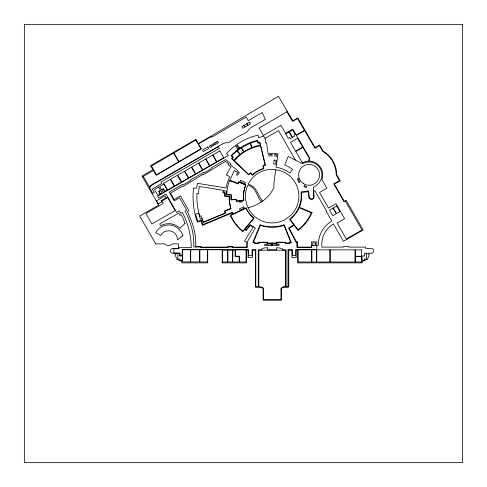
<?xml version="1.0" encoding="UTF-8"?>
<svg xmlns="http://www.w3.org/2000/svg" width="487" height="487" viewBox="0 0 487 487"><rect width="100%" height="100%" fill="white"/><g stroke="black" fill="none" stroke-linecap="round" stroke-linejoin="round"><path stroke-width="0.73" d="M275.648 169.835L273.785 184.305L274.023 187.057C269.774 197.637 259.084 205.124 248.139 207.712M203.499 174.693L225.493 161.355L228.793 163.973L228.214 164.703L230.984 166.901L226.272 174.863L229.675 176.592L226.966 183.8L226.023 187.964L197.558 183.337L196.559 188.134L193.43 188.134C192.383 199.554 193.418 211.267 197.381 222.078L200.924 220.958L202.452 225.402L232.427 212.813L232.944 214.03L230.205 215.327L231.1 217.117A47.44 47.44 0 0 0 241.296 230.339L242.8 231.66L244.687 229.438L246.136 230.595L250.397 225.238A16.248 16.248 0 0 0 253.191 227.076L244.553 241.047L246.757 242.276L246.757 247.11L232.926 247.11L232.926 246.525L227.466 246.525L227.466 247.11L201.088 247.11L201.088 246.525L195.737 246.525A75.814 75.814 0 0 0 195.348 236.968L195.257 235.848A63.827 63.827 0 0 0 191.866 222.2L187.398 211.449L188.95 210.749L180.409 195.865L174.255 199.658L170.48 193.138L182.095 186.411L182.552 186.807L203.219 174.206L203.645 174.608M151.524 166.037L173.603 153.095L178.699 161.794L156.528 174.784L151.481 165.957M142.502 176.897L153.429 170.499L156.242 175.302L201.46 148.815L198.586 143.915L211.401 136.409L211.839 137.151L246.197 117.026L248.315 120.648L262.213 112.509L265.385 119.37L250.482 127.874L246.197 132.628L237.924 136.744L228.927 142.429L224.647 143.032L222.285 144.091L152.078 184.573L150.081 186.137L149.698 187.331L143.312 176.428M265.08 138.284L263.382 135.983L258.634 137.839L258.037 135.106L252.077 136.786A60.735 60.735 0 0 0 230.85 149.223L226.473 153.6L228.5 155.402L157.678 196.097L158.817 198.081L166.006 193.948L176.647 212.435L179.319 210.895L180.707 213.306L182.321 212.381A77.056 77.056 0 0 1 191.275 247.658L179.064 247.658L179.064 248.674L173.859 248.674L173.859 253.015L180.056 253.015L180.056 255.73L182.235 255.73L182.235 249.557L248.632 249.557L248.632 255.505L252.041 255.505L252.041 249.557L255.791 249.557L255.791 286.91L258.268 286.91L258.268 249.874L261.787 249.874L261.787 248.747A14.062 14.062 0 0 1 267.698 247.725L267.698 249.874L276.592 249.874L276.592 247.725A18.488 18.488 0 0 1 282.411 248.747L282.411 249.874L286.1 249.874L286.1 286.91L288 286.91L288 249.484L292.322 249.484L292.322 255.505L295.731 255.505L295.731 249.484L316.842 249.484L316.842 245.551L311.759 245.551L311.759 247.451L296.875 247.451L296.875 242.508L296.266 242.508L288.621 228.099L289.406 227.648A46.405 46.405 0 0 0 293.704 224.836L289.509 219.32A29.317 29.317 0 0 0 300.948 191.921L308.655 190.928L309.336 197.813A2.411 2.411 0 0 0 313.573 197.673L313.348 187.331L314.876 186.29A12.851 12.851 0 0 0 320.568 169.038A12.851 12.851 0 0 0 303.31 163.346L302.378 163.735L288.249 156.4L284.7 164.929A32.477 32.477 0 0 1 292.632 169.482L289.856 173.013A30.48 30.48 0 0 0 276.099 167.224L278.01 153.74A46.91 46.91 0 0 0 267.978 153.429L266.645 142.807L265.659 142.935L265.08 138.284L278.546 130.583L295.335 159.943M155.645 243.859L164.582 243.859A5.588 5.588 0 0 0 172.489 243.859L178.534 243.859L178.534 248.437L172.489 248.437A2.411 2.411 0 0 0 172.428 253.21L176.592 253.21L176.592 253.94L175.235 253.94A6.83 6.83 0 0 0 176.818 258.323L176.818 259.449L177.615 259.449A8.09 8.09 0 0 0 181.675 261.099L181.675 262.87L207.718 262.87L207.718 249.74L222.169 249.74L222.169 262.87L246.55 262.87L246.55 250.269L248.127 250.269L248.127 257.544L252.382 257.544L252.382 250.269L255.468 250.269L255.468 287.056L260.442 287.056A15.237 15.237 0 0 0 263.102 288.401L263.102 300.12L281.37 300.12L281.37 288.401A11.53 11.53 0 0 0 283.872 287.056L288.767 287.056L288.767 250.269L291.92 250.269L291.92 257.544L296.151 257.544L296.151 250.269L297.727 250.269L297.727 262.87L362.237 262.87L362.237 261.233A8.979 8.979 0 0 0 366.492 259.437L367.764 259.437L367.764 258.268A8.407 8.407 0 0 0 369.085 254.001L367.764 254.001L367.764 253.264L371.691 253.264A2.441 2.441 0 0 0 371.691 248.437L365.688 248.437L365.688 247.11L348.789 247.11L348.789 246.525L343.402 246.525L343.402 247.11L321.779 247.11L321.779 245.211A23.966 23.966 0 0 1 333.449 223.923L343.475 241.302L363.205 229.931L346.068 200.218L344.236 201.277L334.362 184.153L340.188 180.787L336.687 174.705L336.59 172.453A27.698 27.698 0 0 0 324.987 152.248L323.088 151.031L319.594 144.949L315.01 147.585L297.916 117.878L292.864 120.782L278.424 96.335L198.41 143.604L195.914 139.312L150.52 165.708L152.857 169.732L142.015 176.038L158.665 205.161L139.714 215.997L155.712 243.859M308.387 161.124L309.05 161.13L309.05 157.989L302.865 147.342L295.81 151.439L302.403 162.792M262.554 201.058C257.824 195.506 256.655 186.028 248.279 184.25L248.9 182.759A26.785 26.785 0 0 1 272.093 169.366L279.027 170.28A26.785 26.785 0 0 1 291.031 215.09L285.485 219.345A26.785 26.785 0 0 1 258.7 219.345C247.244 212.746 241.887 197.186 247.883 185.212C256.138 187.014 256.643 196.699 261.622 201.892M302.433 162.798A13.709 13.709 0 0 1 308.393 161.136M229.407 196.054L229.383 197.314A37.59 37.59 0 0 0 230.887 208.089L231.075 208.539L224.83 211.285A4.87 4.87 0 0 0 225.42 212.661L225.682 213.062L203.341 222.395L201.898 218.687L200.37 219.15L198.745 213.349L195.506 214.146L197.777 221.317L201.314 220.197L202.805 224.598L232.494 212.186L233.316 213.921L246.136 207.833L246.69 209.039A26.128 26.128 0 0 0 253.094 217.391L254.111 218.237L244.931 229.048L246.038 229.949L250.184 224.732A53.387 53.387 0 0 0 253.587 226.93L254.025 227.185A53.387 53.387 0 0 0 255.346 227.928L247.238 241.99L247.238 247.591L232.445 247.591L232.445 247.006L227.94 247.006L227.94 247.591L200.607 247.591L200.607 247.006L193.814 247.006A69.093 69.093 0 0 0 191.02 225.42L188.986 219.515A69.093 69.093 0 0 0 184.957 211.066L186.618 210.104L179.533 197.801L174.169 200.888L169.123 192.164L182.497 184.421L182.844 185.017L190.24 180.738L189.948 180.233L203.663 172.295L204.004 172.891L211.309 168.666L210.962 168.07L225.578 159.608L230.935 163.833L230.254 164.697L237.632 170.505L236.439 172.014L234.247 170.553L229.931 180.123L238.04 183.264L238.612 181.785L245.947 184.914L245.387 186.332A28.283 28.283 0 0 0 243.768 198.86L243.932 200.254L236.244 201.362L236.104 199.506L231.002 199.877L231.002 194.879L226.552 194.715L226.759 191.221L224.014 190.77L223.764 192.602L225.213 192.797L225.024 196.054L229.407 196.054M224.805 194.569L224.763 196.316L229.146 196.316A37.651 37.651 0 0 0 230.741 208.399L224.507 211.005A5.132 5.132 0 0 0 225.292 212.941L203.426 222.109A38.047 38.047 0 0 1 201.283 215.796L199.731 216.325A67.973 67.973 0 0 1 196.961 193.503L198.623 193.576A33.548 33.548 0 0 1 199.39 186.491L223.241 190.35L222.912 192.742L224.909 193.016L224.805 194.569M274.912 154.574L274.705 156.047L276.841 156.351L277.054 154.878L274.912 154.574M274.236 160.071L273.676 164.003L275.715 164.289L276.275 160.357L274.236 160.071M150.373 186.338L149.813 188.092L152.65 193.376L154.233 192.45L152.267 189.078L161.812 183.508L160.953 182.035L219.381 148.346L218.438 146.703L152.267 184.853L150.373 186.338M229.493 180.714L229.115 181.718A40.47 40.47 0 0 0 226.765 194.514L231.142 194.672L231.203 199.749L236.219 199.378L236.347 201.094L243.658 200.041L243.518 198.885A28.532 28.532 0 0 1 245.625 185.048L238.959 182.205L238.204 183.94L229.493 180.714M260.119 224.83L252.765 242.617L254.415 242.617L254.415 243.372L259.114 243.372L259.114 242.617L267.308 242.617L267.308 243.372L276.926 243.372L276.926 242.617L285.291 242.617L285.291 243.372L290.027 243.372L290.027 242.617L291.39 242.617L284.177 224.738A35.807 35.807 0 0 1 260.119 224.83M260.35 225.347L253.386 242.203L254.835 242.203L254.835 242.958L258.7 242.958L258.7 242.203L267.722 242.203L267.722 242.958L276.506 242.958L276.506 242.203L285.705 242.203L285.705 242.958L289.607 242.958L289.607 242.203L290.776 242.203L283.945 225.268A37.292 37.292 0 0 1 280.329 226.449L276.324 227.082L270.102 227.216A39.337 39.337 0 0 1 261.927 225.877A48.018 48.018 0 0 1 260.35 225.347M240.517 180.324L239.933 181.694L244.803 183.763L245.387 182.394L240.517 180.324M304.399 185.62L303.918 186.698L306.268 187.745L306.749 186.661L304.399 185.62M312.039 212.563L311.059 214.694A43.915 43.915 0 0 1 299.846 229.073L298.02 230.54L293.959 225.195A46.855 46.855 0 0 1 289.217 228.269L296.419 241.844L297.581 241.844L297.581 247.11L311.418 247.11L311.418 241.844L316.769 241.844L316.769 245.211L318.468 245.211A26.822 26.822 0 0 1 331.799 221.049L326.418 211.723L326.826 211.486L314.87 190.752L313.762 190.934L314.085 197.272A2.752 2.752 0 0 1 308.795 197.448L308.399 191.653L301.453 192.493A30.511 30.511 0 0 1 299.408 207.285L312.039 212.563M238.186 171.808L236.426 174.656L237.534 175.338L239.287 172.489L238.186 171.808M253.745 218.267L242.763 231.203A47.117 47.117 0 0 1 230.643 215.479L246.008 208.18A26.389 26.389 0 0 0 253.745 218.267M232.859 153.868L231.063 155.755L232.743 157.374L231.581 158.579L248.68 174.833L250.428 173.177L252.339 175.204L253.319 174.322A27.126 27.126 0 0 1 262.663 169.044L263.917 168.666L263.181 165.83L265.409 165.245L259.918 142.234L258.238 142.648L257.678 140.366A50.082 50.082 0 0 0 236.731 150.392L232.859 153.868M232.256 155.109L231.648 155.743L233.328 157.362L231.982 158.762L233.851 160.4A47.05 47.05 0 0 1 239.415 154.982L239.921 154.586L237.053 150.909L232.256 155.109M184.975 223.472L179.953 228.251A16.235 16.235 0 0 0 160.722 225.706L159.675 223.965L178.68 213.117L179.965 215.37L181.286 214.828A46.612 46.612 0 0 1 184.975 223.472M250.44 172.842L248.68 174.498L234.308 160.838A42.692 42.692 0 0 1 260.527 145.82L265.123 165.075L262.889 165.653L263.631 168.502A27.369 27.369 0 0 0 252.351 174.87L250.44 172.842M241.461 153.387L240.237 154.336L237.376 150.666L241.065 148.03L243.585 151.907L241.461 153.387M182.85 235.848L177.524 239.75A8.936 8.936 0 0 0 160.71 235.465L155.645 232.67A14.744 14.744 0 0 1 182.85 235.848M237.662 145.181L235.702 146.611L236.311 147.445L238.271 146.021L237.662 145.181M238.947 146.946L236.986 148.371L237.662 149.296L239.622 147.865L238.947 146.946M283.379 286.91L283.069 287.111A11.134 11.134 0 0 1 281.437 287.945L280.975 288.134L280.975 299.724L263.497 299.724L263.497 288.127L263.017 287.939A14.841 14.841 0 0 1 261.276 287.093L258.841 286.91L258.841 250.184L285.522 250.184L285.522 286.91L283.379 286.91M245.795 150.55L243.95 151.682L241.528 147.75L250.075 143.33L251.809 147.634L245.795 150.55M166.177 197.655L161.16 200.662L161.848 201.813L158.263 203.876L156.504 200.79L165.117 195.896L166.177 197.655M243.896 125.457L241.832 126.669L242.824 128.355L244.888 127.144L243.896 125.457M246.745 123.771L244.237 125.25L245.229 126.937L247.737 125.457L246.745 123.771M249.557 122.115L246.982 123.631L247.974 125.323L250.549 123.801L249.557 122.115M207.815 146.971L202.562 150.063L203.444 151.56L208.698 148.468L207.815 146.971M210.768 145.229L209.24 146.13L210.122 147.628L211.65 146.727L210.768 145.229M213.087 143.866L211.65 144.712L212.533 146.21L213.97 145.363L213.087 143.866M215.272 142.575L213.97 143.342L214.852 144.84L216.155 144.073L215.272 142.575M217.586 141.212L216.155 142.052L217.038 143.549L218.468 142.709L217.586 141.212M286.898 111.797L259.078 128.148L263.382 135.556L280.938 125.348L285.632 133.328L292.724 129.158L296.224 135.112L304.412 130.303L297.478 118.505L292.547 121.403L286.898 111.797M288.974 131.904L285.583 133.895L288.134 138.235L289.412 137.486L290.142 138.728L292.255 137.486L288.974 131.904M292.614 129.761L289.284 131.721L292.565 137.297L294.665 136.062L293.99 134.911L295.213 134.187L292.614 129.761M304.618 130.65L296.431 135.459L309.671 157.989L309.671 161.136A13.709 13.709 0 0 1 321.895 179.502L326.88 188.262L319.521 192.444L328.488 208.028L335.963 203.73L344.571 218.7L337.126 222.979L346.324 238.977L361.981 229.974L345.362 201.088L344.053 201.843L333.711 183.867L339.457 180.561L336.176 174.857A27.175 27.175 0 0 0 322.704 151.402L319.417 145.692L314.967 148.255L304.618 130.65M195.804 140.086L173.877 152.936L178.972 161.629L200.906 148.779L195.804 140.086M333.005 208.144L329.589 210.128L332.822 215.686L336.237 213.702L333.005 208.144M336.724 205.983L333.303 207.967L336.535 213.531L339.956 211.541L336.724 205.983M297.575 138.223L290.52 142.32L295.646 151.147L302.701 147.05L297.575 138.223M170.28 179.38L163.675 183.173L167.601 190.015L174.212 186.217L170.28 179.38M177.359 175.314L170.675 179.155L174.602 185.991L181.286 182.15L177.359 175.314M184.378 171.278L177.749 175.089L181.675 181.925L188.305 178.12L184.378 171.278M191.415 167.236L184.774 171.053L188.7 177.889L195.342 174.072L191.415 167.236M198.477 163.175L191.787 167.023L195.719 173.859L202.409 170.018L198.477 163.175M205.654 159.054L198.818 162.981L202.75 169.823L209.58 165.897L205.654 159.054M212.606 155.061L205.91 158.908L209.836 165.75L216.532 161.897L212.606 155.061M219.814 150.921L212.947 154.86L216.879 161.702L223.74 157.758L219.814 150.921M158.64 187.038L154.476 189.431L157.855 195.311L160.107 194.015L158.604 191.397L160.515 190.301L158.64 187.038M163.833 184.056L159.706 186.424L161.581 189.687L163.388 188.652L164.892 191.263L167.211 189.936L163.833 184.056M160.68 190.587L159.024 191.543L160.363 193.869L162.019 192.919L160.68 190.587M163.309 189.059L161.739 189.967L163.084 192.304L164.655 191.403L163.309 189.059M167.692 197.576L161.794 200.967L163.236 203.475L145.869 213.452L151.889 223.929L175.15 210.567L167.692 197.576M243.731 206.872L239.501 208.88L240.073 210.207L244.352 208.174L243.731 206.872M298.19 178.601L297.32 179.009L299.048 182.716L299.919 182.308L298.19 178.601M251.134 142.892L250.403 143.196L252.156 147.494L252.814 147.226A47.05 47.05 0 0 1 260.283 145.102L259.705 142.752L257.903 143.196L257.343 140.913L251.134 142.892M242.039 200.839L239.501 201.253L239.683 202.349L242.216 201.935L242.039 200.839M462.65 24.35L24.35 24.35L24.35 462.65L462.65 462.65L462.65 24.35M272.063 154.568L268.714 154.568L268.714 155.883L272.063 155.883L272.063 154.568M315.552 243.025L312.721 243.025L312.721 245.381L315.552 245.381L315.552 243.025M266.371 244.133L264.751 244.133L264.751 245.625L266.371 245.625L266.371 244.133M271.843 244.133L267.613 244.133L267.613 245.625L271.843 245.625L271.843 244.133M276.36 244.133L272.136 244.133L272.136 245.625L276.36 245.625L276.36 244.133M278.887 244.133L277.444 244.133L277.444 245.625L278.887 245.625L278.887 244.133M190.362 249.74L182.692 249.74L182.692 261.927L190.362 261.927L190.362 249.74M199.5 249.74L190.709 249.74L190.709 261.927L199.5 261.927L199.5 249.74M207.559 249.74L199.889 249.74L199.889 261.927L207.559 261.927L207.559 249.74M246.026 249.91L235.337 249.91L235.337 256.192L239.476 256.192L239.476 261.969L246.026 261.969L246.026 249.91M311.589 249.849L298.117 249.849L298.117 261.994L311.589 261.994L311.589 249.849M316.422 249.849L311.899 249.849L311.899 261.994L316.422 261.994L316.422 249.849M329.857 249.849L316.775 249.849L316.775 261.994L329.857 261.994L329.857 249.849M354.993 249.849L330.247 249.849L330.247 261.994L354.993 261.994L354.993 249.849M361.628 249.904L355.364 249.904L355.364 256.272L361.628 256.272L361.628 249.904M227.551 250.202L222.37 250.202L222.37 261.969L227.551 261.969L227.551 250.202M232.378 250.202L227.916 250.202L227.916 261.969L232.378 261.969L232.378 250.202M235.154 250.202L232.786 250.202L232.786 261.969L239.135 261.969L239.135 256.393L235.154 256.393L235.154 250.202M366.401 253.216L364.519 253.216L364.519 255.955L362.06 255.955L362.06 259.973L362.882 259.973L362.882 260.746A3.5 3.5 0 0 0 364.361 260.295L364.361 259.066L366.401 259.066L366.401 253.216M179.648 253.295L177.901 253.295L177.901 259.145L179.928 259.145L179.928 260.35A4.499 4.499 0 0 0 181.395 260.74L181.395 259.942L182.394 259.942L182.394 255.949L179.648 255.949L179.648 253.295M361.628 256.643L355.364 256.643L355.364 261.994L361.628 261.994L361.628 256.643M311.37 212.825L299.219 207.748A34.212 34.212 0 0 1 290.082 219.26L298.111 229.827A43.416 43.416 0 0 0 311.37 212.825M303.352 183.575A10.47 10.47 0 0 0 319.545 175.411A10.47 10.47 0 0 0 304.381 165.47A10.47 10.47 0 0 0 303.352 183.575"/></g></svg>
